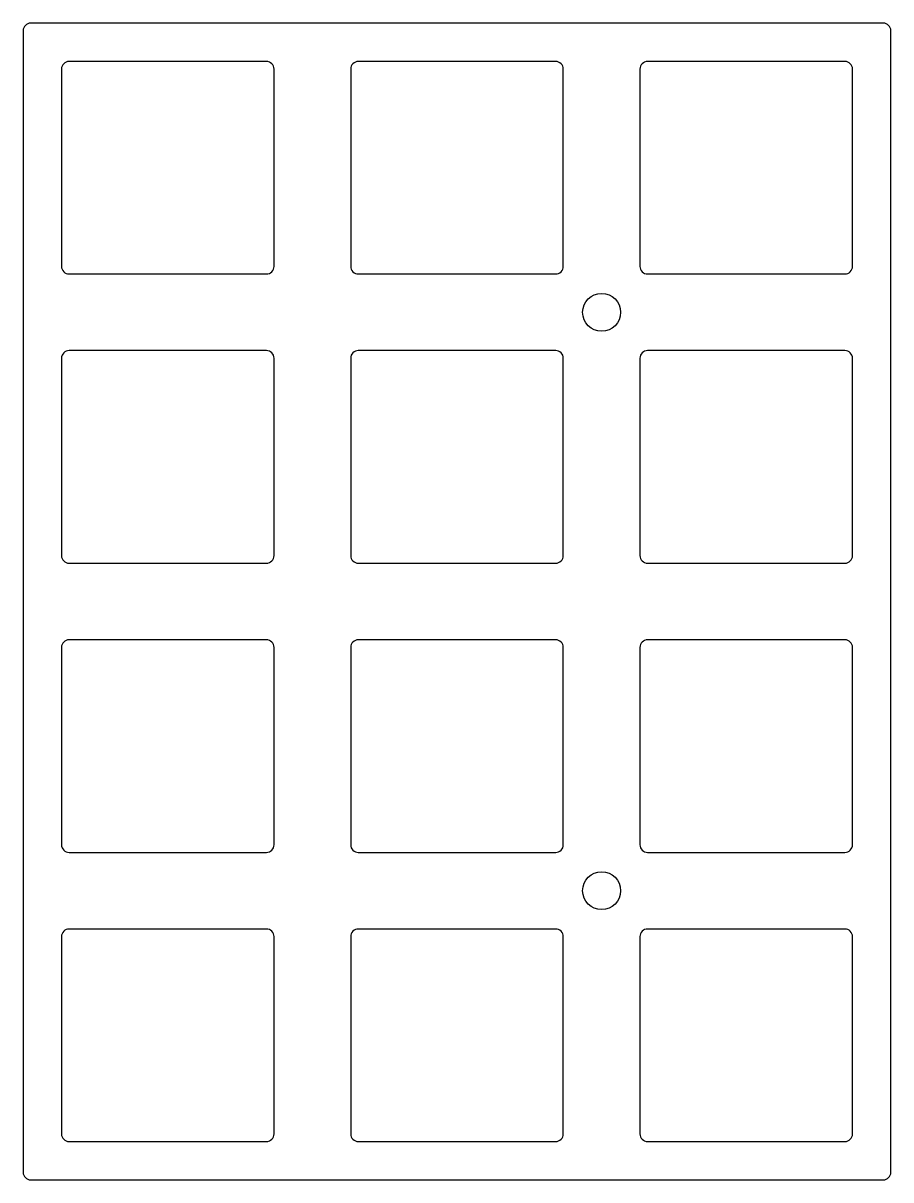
# Model space of a CAD drawing. Header units: millimetres. Extents: x -57.1 to 0, y 0 to 76.2.
import ezdxf

# ---------------------------------------------------------------- set-up
doc = ezdxf.new("R2010")
doc.units = ezdxf.units.MM
doc.layers.get('0').update_dxf_attribs({"linetype": 'CONTINUOUS'})

msp = doc.modelspace()

# ---------------------------------------------------------------- linework, layer by layer
for points in [[(-57.15, 0.5, 0.414214), (-56.65, 0), (-0.5, 0, 0.414214), (0, 0.5), (0, 75.7, 0.414214), (-0.5, 76.2), (-56.65, 76.2, 0.414214), (-57.15, 75.7)], [(-41.125, 59.675, 0.414214), (-40.625, 60.175), (-40.625, 73.175, 0.414214), (-41.125, 73.675), (-54.125, 73.675, 0.414214), (-54.625, 73.175), (-54.625, 60.175, 0.414214), (-54.125, 59.675)], [(-22.075, 59.675, 0.414214), (-21.575, 60.175), (-21.575, 73.175, 0.414214), (-22.075, 73.675), (-35.075, 73.675, 0.414214), (-35.575, 73.175), (-35.575, 60.175, 0.414214), (-35.075, 59.675)], [(-3.025, 59.675, 0.414214), (-2.525, 60.175), (-2.525, 73.175, 0.414214), (-3.025, 73.675), (-16.025, 73.675, 0.414214), (-16.525, 73.175), (-16.525, 60.175, 0.414214), (-16.025, 59.675)], [(-41.125, 40.625, 0.414214), (-40.625, 41.125), (-40.625, 54.125, 0.414214), (-41.125, 54.625), (-54.125, 54.625, 0.414214), (-54.625, 54.125), (-54.625, 41.125, 0.414214), (-54.125, 40.625)], [(-22.075, 40.625, 0.414214), (-21.575, 41.125), (-21.575, 54.125, 0.414214), (-22.075, 54.625), (-35.075, 54.625, 0.414214), (-35.575, 54.125), (-35.575, 41.125, 0.414214), (-35.075, 40.625)], [(-3.025, 40.625, 0.414214), (-2.525, 41.125), (-2.525, 54.125, 0.414214), (-3.025, 54.625), (-16.025, 54.625, 0.414214), (-16.525, 54.125), (-16.525, 41.125, 0.414214), (-16.025, 40.625)], [(-41.125, 21.575, 0.414214), (-40.625, 22.075), (-40.625, 35.075, 0.414214), (-41.125, 35.575), (-54.125, 35.575, 0.414214), (-54.625, 35.075), (-54.625, 22.075, 0.414214), (-54.125, 21.575)], [(-22.075, 21.575, 0.414214), (-21.575, 22.075), (-21.575, 35.075, 0.414214), (-22.075, 35.575), (-35.075, 35.575, 0.414214), (-35.575, 35.075), (-35.575, 22.075, 0.414214), (-35.075, 21.575)], [(-3.025, 21.575, 0.414214), (-2.525, 22.075), (-2.525, 35.075, 0.414214), (-3.025, 35.575), (-16.025, 35.575, 0.414214), (-16.525, 35.075), (-16.525, 22.075, 0.414214), (-16.025, 21.575)], [(-41.125, 2.525, 0.414214), (-40.625, 3.025), (-40.625, 16.025, 0.414214), (-41.125, 16.525), (-54.125, 16.525, 0.414214), (-54.625, 16.025), (-54.625, 3.025, 0.414214), (-54.125, 2.525)], [(-22.075, 2.525, 0.414214), (-21.575, 3.025), (-21.575, 16.025, 0.414214), (-22.075, 16.525), (-35.075, 16.525, 0.414214), (-35.575, 16.025), (-35.575, 3.025, 0.414214), (-35.075, 2.525)], [(-3.025, 2.525, 0.414214), (-2.525, 3.025), (-2.525, 16.025, 0.414214), (-3.025, 16.525), (-16.025, 16.525, 0.414214), (-16.525, 16.025), (-16.525, 3.025, 0.414214), (-16.025, 2.525)]]:
    msp.add_lwpolyline(points, format="xyb", close=True)
for centre in [(-19.05, 57.15), (-19.05, 19.05)]:
    msp.add_circle(centre, 1.25)

doc.saveas('drawing.dxf')
